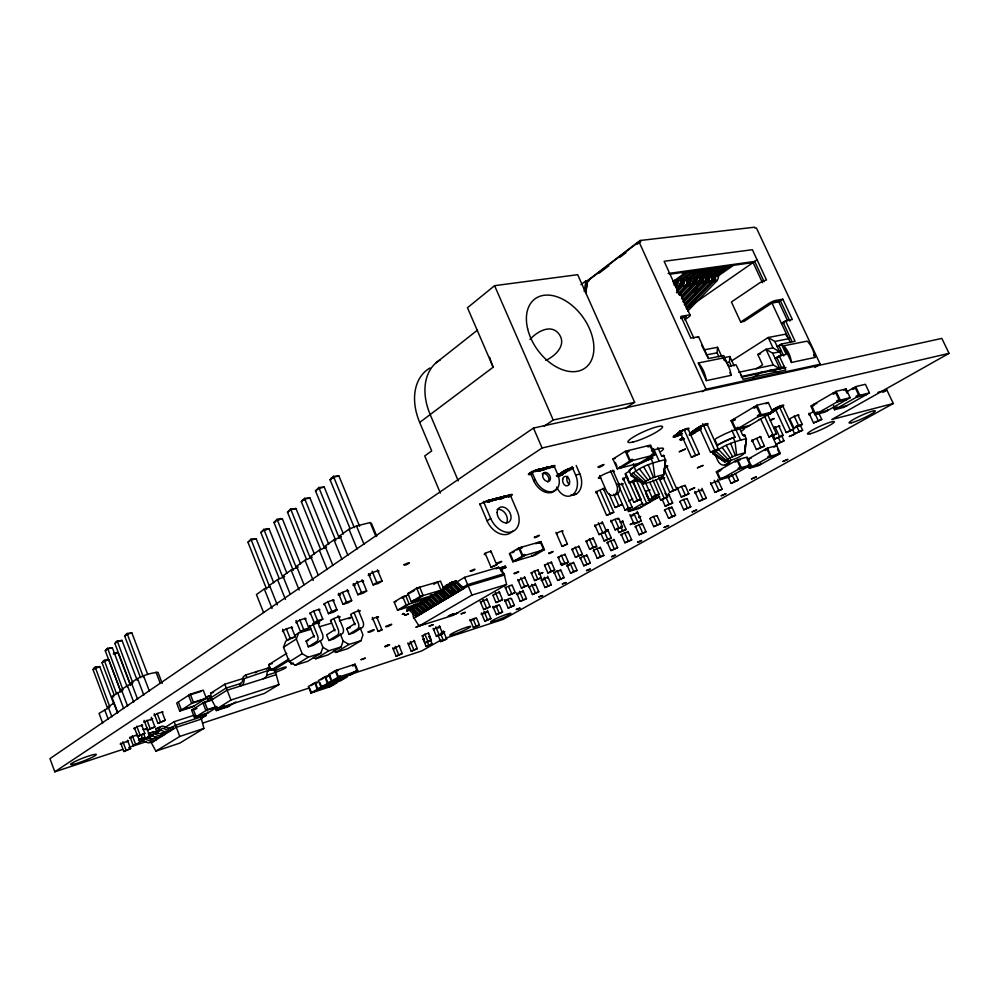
<?xml version="1.0" encoding="UTF-8"?>
<svg xmlns="http://www.w3.org/2000/svg" width="999" height="999" viewBox="0 0 999 999"><rect width="100%" height="100%" fill="white"/><g stroke="black" fill="none" stroke-linecap="round" stroke-linejoin="round"><path stroke-width="1.5" d="M491.046 567.245L496.715 564.772L491.046 567.245L485.064 553.096M657.092 515.834C656.068 515.022 647.439 519.093 650.287 519.018M731.293 366.096L729.445 362.063L729.857 356.531L723.9 357.692M718.905 356.855L717.057 352.809L717.519 347.29L704.42 349.812M674.55 435.614L674.5 436.163A6.019 0.924 -24.2 0 0 681.143 434.003M664.135 474.662L665.371 459.602C653.234 462.637 639.76 466.346 630.731 475.349L642.956 484.028C650.037 482.105 659.253 480.044 663.96 474.525L665.371 459.602L663.498 455.407L661.55 455.906L657.829 447.589M675.574 434.977L675.524 435.527A6.019 0.924 -24.2 0 0 682.18 433.366M744.705 450.699L745.279 444.78M744.917 453.034L746.241 438.711C734.527 441.508 722.127 445.529 713.086 453.721L724.725 461.938C731.655 460.152 739.859 457.992 744.829 452.872L746.241 438.711L744.43 434.74L742.682 435.189L739.497 428.221M677.035 433.903L676.972 434.44A6.031 0.937 -24.2 0 0 680.781 433.516M678.121 433.391L678.184 432.842A6.044 0.937 -24.2 0 1 685.052 429.145A6.044 0.937 -24.2 0 1 688.798 428.783L687.637 429.732M663.898 473.876L664.51 468.231M664.822 465.422L665.933 460.139M143.469 677.409L127.098 633.478L131.868 632.929L147.752 674.537M680.269 439.298L680.207 439.81A5.894 0.887 -24.2 0 0 683.928 438.886A5.894 0.887 -24.2 0 1 680.194 439.348L681.718 438.211M132.867 683.041L117.27 640.971L122.003 640.421L137.138 680.182M113.449 654.145L113.549 653.371L118.107 652.822L130.507 685.476M123.002 689.922L107.642 648.301L112.338 647.739L127.235 687.025M116.433 693.518L104.283 660.327L108.816 659.765L120.954 691.82M688.211 429.308L688.286 428.746A6.044 0.937 -24.2 0 0 684.465 429.67A6.044 0.937 -24.2 0 0 679.083 432.267L673.338 436.613A6.006 0.924 -24.2 0 0 675.774 436.688A6.006 0.924 -24.2 0 0 682.417 433.666M113.861 704.108L99.713 666.583L95.205 667.132L109.815 706.967M690.721 432.754L691.97 433.166M691.071 435.015L689.822 434.627M691.708 431.968L695.341 431.605L701.011 428.783M692.732 431.343L693.98 431.755M693.793 430.532L691.146 432.48M584.228 291.458L585.913 280.844L587.499 280.619L640.084 240.497L754.607 227.198L755.082 228.184L756.443 228.034L820.216 364.21L814.872 367.42M585.576 292.744L587.499 280.619M585.776 293.019L587.712 280.869L638.985 241.758L640.571 241.571L640.084 240.497M694.38 430.007L695.616 430.432L700.861 428.259L699.899 428.346M695.329 429.433L696.578 429.857M695.079 432.604L693.843 432.192L689.647 433.753M697.402 428.171L701.036 427.822M687.125 498.851C686.188 497.927 677.384 502.097 680.132 502.11M333.491 651.086L335.801 652.434L347.764 648.663L360.989 640.696L362.974 634.865L360.09 627.747M313.399 657.392L315.746 658.766L327.959 654.907L341.096 646.927L343.156 641.021L340.247 633.828M291.421 627.072L295.292 636.775L290.16 638.311L285.726 641.271L283.504 647.227L289.285 661.775L295.254 665.222L307.729 661.288L320.766 653.296L322.902 647.302L320.254 640.696M283.504 647.227L296.341 639.01L298.564 633.016L311.126 629.258M768.818 414.31L774.325 411.226M770.803 413.136L769.854 412.699M773.613 409.465L777.971 408.691M202.185 717.132L202.235 717.045A1.411 1.224 59 0 1 202.76 716.595L206.069 715.509L205.294 713.523M663.96 474.525C656.905 476.411 647.552 478.496 642.956 484.028M279.196 578.458L260.826 532.504L263.861 529.358L269.106 528.896L286.95 573.414M328.721 544.143L309.94 497.952L304.558 498.376L301.323 501.698L320.642 549.338M359.578 526.261L338.923 475.974L333.466 476.373L330.082 479.82L350.1 528.671M266.633 589.148L247.964 542.27L250.949 539.185L256.156 538.723L273.726 582.742M107.642 708.466L92.982 669.492L95.205 667.132M120.704 691.545L105.295 650.799L107.642 648.301M114.123 694.767L102.023 662.712L104.283 660.327M130.519 684.702L114.873 643.506L117.27 640.971M140.522 677.659L124.675 636.051L127.098 633.478M675.661 286.164L675.986 285.726A6.781 5.195 84.1 0 0 677.21 281.219M678.983 285.289L679.295 286.601L677.21 288.823M724.725 461.938C729.607 456.818 737.911 454.632 744.829 452.872M745.704 440.334L746.54 439.285M562.012 546.391L567.42 544.055L562.012 546.391L555.943 532.355M676.573 287.937L678.658 285.714M676.748 290.884L682.417 284.777A6.756 5.195 84.2 0 0 683.641 280.282M676.46 292.732L682.729 286.089A7.93 6.106 84.2 0 0 684.565 280.307M678.196 293.581L685.701 285.652A7.917 6.106 84.3 0 0 687.387 278.421M678.833 294.43L688.798 283.841A6.731 5.195 84.3 0 0 690.022 279.358M679.457 295.317L689.11 285.14A7.892 6.106 84.3 0 0 690.796 277.922M689.273 286.089L691.42 283.828M681.318 295.991L692.057 284.703A7.88 6.106 84.4 0 0 693.743 277.497M681.942 296.84L695.117 282.904A6.693 5.195 84.4 0 0 696.353 278.434L696.34 278.122M681.48 298.851L695.429 284.203A7.867 6.094 84.4 0 0 697.265 278.459M683.328 299.525L698.351 283.766A7.855 6.094 84.5 0 0 699.899 275.886M682.841 301.486L701.398 281.968A6.668 5.195 84.5 0 0 702.622 278.134M683.453 302.36L701.71 283.266A7.83 6.094 84.5 0 0 703.546 277.547M142.195 725.636L142.645 725.174L137.937 726.448L133.804 728.658L134.553 728.658M694.317 292.058L697.539 288.686M684.19 304.146L704.607 282.829A7.817 6.094 84.6 0 0 706.156 274.987M684.765 304.97L707.617 281.056A6.643 5.195 84.6 0 0 708.853 277.235M685.364 305.856L707.929 282.342A7.805 6.094 84.6 0 0 709.727 275.924M686.088 307.63L710.801 281.918A7.792 6.094 84.7 0 0 712.362 274.088L711.563 274.65M686.413 308.479L713.573 280.17A6.618 5.182 84.7 0 0 714.809 276.361M687.012 309.353L713.873 281.456A7.767 6.094 84.7 0 0 715.684 275.062M690.334 306.905L692.482 304.67M687.699 311.114L716.733 281.031A7.755 6.094 84.8 0 0 718.293 273.239L717.507 273.801M378.097 631.43L381.955 629.77L378.097 631.43L372.365 617.394M162.487 712.412L162.974 711.912L158.229 713.174L153.983 715.459L154.708 715.471M330.644 611.9L330.169 612.325L334.49 611.063M335.639 610.439L336.114 610.014L334.777 610.114M488.236 502.322L494.617 498.863M489.098 502.235L491.433 500.212L489.373 500.012A6.256 1.024 -23 0 0 482.33 502.884A6.256 1.024 -23 0 0 480.357 504.994M493.169 500.474L498.538 497.864M493.606 500.362L494.542 498.901L488.886 500.337A6.244 1.024 -23.1 0 0 483.491 502.959M496.54 499.612L501.91 497.002M496.99 499.5L497.914 498.026L496.178 498.276M497.702 499.313L498.139 499.2M499.2 498.938L500.137 497.452L497.34 497.977M500.049 499.3L502.272 497.402L500.262 497.202M502.035 498.214L502.984 496.74M501.198 499.001L507.567 495.566M503.171 497.914L504.133 496.453L497.539 498.089L491.783 501.036L493.369 499.2L488.074 501.785M504.32 497.627L505.269 496.141M505.369 497.352L506.343 495.891L503.558 496.391M506.518 497.052L507.48 495.591L505.769 495.829M538.973 471.403L541.033 468.918M541.071 470.254L542.207 468.631L539.298 469.105M540.147 471.128L546.865 467.47L545.629 469.13M542.232 469.967L543.369 468.344L536.513 470.005A6.469 1.099 -23.4 0 0 530.881 472.752A6.469 1.099 -23.4 0 0 529.795 474.388L531.53 474.163M544.467 469.418L545.616 467.794L535.489 471.628M543.531 470.292L544.642 469.38M546.778 468.856L548.089 467.107L546.216 467.42M547.852 468.593L549.013 466.958M549 468.306L550.162 466.683L542.295 468.593M625.536 408.266L634.64 402.322L577.684 274.675L494.58 285.677L467.47 307.742L493.181 367.195L419.692 422.44L431.705 450.924L424.725 455.956L440.347 493.069M557.417 475.761L558.616 474.35M570.691 469.842L570.978 469.767M436.113 362.774L477.46 330.107M490.659 552.135C493.344 549.425 480.594 555.044 485.189 554.495M580.968 284.615L585.913 280.844M599.063 273.202L608.828 265.759M619.817 257.392L625.923 252.735M636.912 244.355L640.571 241.571M300.562 563.985L282.38 518.831L277.098 519.293L273.988 522.489L293.256 570.454M314.46 554.183L295.979 508.528L290.659 508.966L287.487 512.212L306.493 559.315M343.394 533.953L324.238 487.1L318.831 487.512L315.522 490.896L335.776 540.596M105.295 650.799L107.53 649.088M114.873 643.506L117.17 641.758M124.675 636.051L127.01 634.265M247.964 542.27L250.974 539.984L256.156 538.723M260.826 532.504L263.898 530.157L269.106 528.896M265.272 530.082L267.332 528.521M278.471 520.054L280.582 518.456M529.982 339.498C536.8 331.631 551.61 323.014 559.403 334.628C566.72 345.242 554.957 356.318 545.841 360.352M92.982 669.492L99.713 666.583M102.023 662.712L104.183 661.088M105.931 660.526L107.38 659.44M115.185 653.596L116.658 652.497M425.174 623.626L415.859 627.322L421.041 624.65M399.612 646.515C401.548 644.48 389.785 649.762 394.48 648.713M692.12 434.577L693.668 432.967L692.344 433.104M701.123 428.771L689.959 433.878M562.574 531.593C565.546 528.933 553.284 534.215 557.305 533.866M414.647 641.658C415.909 639.51 402.959 646.353 411.313 643.194M682.367 273.801L684.839 272.028M672.876 281.668L686.5 271.89M673.426 283.004L689.51 271.466M674.412 284.265L692.981 270.979M428.421 633.728C430.532 631.643 418.706 636.912 423.276 635.938M674.924 285.602L677.409 283.828M681.118 281.169L695.978 270.554M692.769 273.763L696.478 271.104M679.607 284.203L699.425 270.08M423.638 638.748L422.952 639.235L424.388 639.048M678.858 286.413L683.816 282.892M686.288 281.119L702.384 269.655M697.889 273.738L701.598 271.091M687.225 282.392L705.806 269.181M429.433 636.875L430.132 636.388L428.696 636.575M685.214 285.477L691.408 281.081M693.88 279.32L708.753 268.768M702.959 273.714L706.668 271.079M692.319 282.33L712.125 268.294M691.52 284.528L696.478 281.031M700.187 278.396L715.047 267.882M699.312 279.82L701.785 278.072M707.979 273.701L711.688 271.079M698.588 281.406L718.406 267.42M486.875 600.112C489.448 597.739 476.985 603.221 481.481 602.422M117.72 712.524L111.701 696.603L122.328 690.409M132.23 683.441L127.41 685.526L121.428 689.747L127.647 706.193M162.213 683.353L157.979 672.327C148.601 673.126 138.836 676.773 131.344 682.754L137.662 699.362M269.842 586.588L264.298 588.985L256.431 594.53L263.561 612.499M298.226 566.995L291.121 570.067L282.854 575.899L284.553 576.598L277.547 579.645L269.48 585.327L277.272 604.907M312.237 557.13L305.045 560.252L296.553 566.233L304.033 584.827M326.611 547.015L319.318 550.174L310.614 556.318L318.381 575.511M376.71 536.126L371.528 523.563L370.167 522.552L356.493 525.986L349.001 529.233L339.847 535.701L341.358 536.638L333.966 539.847L325.037 546.141L332.929 565.559M697.764 283.604L702.722 280.107M705.207 278.359L721.303 267.008M712.936 273.689L716.658 271.066M706.056 279.62L724.637 266.546M499.238 592.994C501.91 590.571 489.323 596.091 493.793 595.342M703.97 282.68L708.928 279.196M711.4 277.46L727.509 266.146M712.012 278.746L730.581 265.709M709.902 281.793L714.859 278.334M717.332 276.598L733.441 265.309M511.838 585.751C514.61 583.266 501.885 588.823 506.331 588.111M601.698 523.851C605.456 520.704 591.058 526.848 595.516 526.51M524.687 578.359C527.572 575.811 514.71 581.418 519.13 580.756M108.829 707.692L99.038 713.386L102.685 723.089M537.787 570.829C540.784 568.219 527.772 573.863 532.167 573.239M694.305 303.321L757.08 259.79M551.148 563.136C554.258 560.464 541.108 566.158 545.466 565.584M564.772 555.307C568.006 552.559 554.707 558.291 559.04 557.767M617.707 519.243C621.528 516.108 607.267 522.177 611.588 521.878M769.267 414.21L773.538 411.101L772.389 411.201M775.049 408.616A5.719 0.812 -24.6 0 1 779.957 406.73A5.719 0.812 -24.6 0 1 780.868 407.205L781.905 406.593M680.719 318.519L686.226 316.745L681.056 317.62M578.683 547.302C582.042 544.492 568.581 550.274 572.889 549.8M475.811 618.518C478.121 616.42 466.583 621.503 470.791 620.666M592.869 539.135C596.366 536.251 582.754 542.082 587.012 541.658M684.652 319.817L688.448 317.207A6.144 1.324 -25.1 0 0 688.661 315.06L680.906 316.371L690.833 338.162L698.563 336.75L708.503 358.541L723.663 355.519L728.621 366.346L736.063 364.81L741.308 375.537M607.355 530.806L608.341 529.82L605.282 530.706M498.776 605.519C501.273 603.321 489.498 608.478 493.668 607.704M877.896 392.345L886.912 390.097L893.281 403.509L831.792 419.518L949.05 353.359L941.832 338.399L533.466 428.072L49.95 758.641L54.795 771.802L122.865 749.387M622.14 522.302L623.176 521.278L620.117 522.165M510.576 598.838C512.674 596.353 498.938 603.458 507.142 600.436M637.25 513.623C640.996 509.977 623.888 518.706 633.129 515.546M522.602 592.045C524.812 589.485 510.876 596.678 519.118 593.656M544.23 426.123L553.221 420.017L634.64 402.322M534.827 585.114C537.599 582.767 525.474 588.036 529.582 587.375M668.431 495.679L669.617 494.542L666.558 495.404M547.302 578.071C549.775 575.349 535.402 582.754 543.743 579.72M684.527 486.426C688.91 483.054 674.263 489.16 678.271 489.11M560.002 570.879C562.974 568.406 550.586 573.763 554.645 573.189M572.939 563.561C575.686 560.689 560.864 568.281 569.293 565.259M586.126 556.106C589.323 553.508 576.66 558.941 580.656 558.453M697.539 337.437L698.563 336.75M599.562 548.501C602.872 545.841 590.084 551.311 594.043 550.861M613.274 540.746C616.695 538.024 603.771 543.531 607.692 543.144M627.247 532.829C630.794 530.044 617.719 535.601 621.615 535.252M54.795 771.802L542.095 447.989L949.05 353.359M641.495 524.775C645.179 521.915 631.942 527.509 635.801 527.222M670.866 508.154C674.824 505.157 661.288 510.839 665.059 510.651M679.894 294.68A6.131 1.399 -25.2 0 0 678.808 293.481L664.123 261.288L752.372 249.713L766.52 280.032A5.844 1.236 -25.7 0 0 759.04 283.291L731.43 301.998L740.671 322.015L768.506 303.621A5.857 1.161 -25.5 0 1 776.011 300.362L782.841 299.213L792.344 319.53L785.539 320.779L781.455 323.414L784.178 322.914M701.46 490.846C705.706 487.699 691.845 493.456 695.516 493.406M790.396 342.595L771.952 303.034L778.783 301.873L782.841 299.213M717.232 481.918C721.628 478.696 707.604 484.503 711.226 484.503M190.297 694.193L176.661 703.084L179.72 711.063L192.557 706.955L206.331 698.164L203.222 690.147L190.297 694.193L193.419 702.272L179.72 711.063M530.144 472.427L533.728 480.744L535.289 479.732A16.121 11.214 57.3 0 0 552.797 491.558A16.121 11.214 57.3 0 0 557.629 474.138L554.07 465.934M134.403 727.734L137.7 736.438L144.818 733.378L141.508 724.662M144.068 720.366L147.715 729.982L154.907 726.897L151.249 717.27M154.258 713.686L157.954 723.401L165.222 720.267L162.05 711.937M294.705 635.489L298.564 633.016M295.991 620.454L300.474 631.668L303.708 629.595L308.866 628.059L304.932 618.244M310.289 612.862L314.285 622.789L317.595 620.654L322.777 619.118L318.781 609.203M324.388 603.633L328.434 613.673L331.83 611.488L337.038 609.964L332.979 599.924M338.486 593.331L342.957 604.333L346.441 602.097L351.673 600.574L347.19 589.572M353.309 583.616L357.842 594.742L361.426 592.444L366.683 590.933L362.125 579.807M368.519 573.651L373.127 584.914L376.798 582.554L382.08 581.043L377.46 569.78M144.818 733.378L137.7 736.438M154.907 726.897L147.715 729.982M165.222 720.267L157.954 723.401M295.292 636.775L287.013 640.334L282.592 629.245M308.866 628.059L305.619 630.132L300.474 631.668M322.777 619.118L319.455 621.253L314.285 622.789M337.038 609.964L333.641 612.15L328.434 613.673M351.673 600.574L348.176 602.809L342.957 604.333M366.683 590.933L363.099 593.231L357.842 594.742M382.08 581.043L378.409 583.404L373.127 584.914M268.469 670.529L272.827 669.168L275.637 672.464L278.921 684.577L264.323 693.443L216.683 708.915L211.688 699.924L210.627 693.306L224.812 684.228L243.731 678.296M138.499 740.097L143.319 737.712M147.777 736.688L153.858 733.89A1.424 1.274 58.1 0 1 154.595 733.928L158.029 735.364A6.369 5.682 57.9 0 0 161.338 735.539L164.835 734.402L164.061 732.379L160.876 733.416A4.196 3.734 57.9 0 1 158.279 733.278L155.257 732.005A3.621 3.234 58.1 0 0 153.009 731.88L148.314 733.815L150.562 733.091M155.657 729.12L161.726 726.31A3.646 3.247 58.1 0 1 163.986 726.448L167.033 727.734A4.233 3.759 57.8 0 0 169.655 727.884L172.839 726.835L173.626 728.883L170.117 730.019A6.431 5.707 57.8 0 1 166.783 729.832L163.337 728.383A1.449 1.286 58.1 0 0 162.587 728.346L156.443 731.168L155.657 729.12L157.929 728.383M731.655 360.864L768.181 337.512L785.414 334.19L788.598 338.748L790.246 337.712M211.463 697.976L207.417 699.263L206.593 697.115L208.491 695.903A3.846 2.01 73.2 0 1 209.915 696.003M120.704 743.156L123.839 751.498L130.644 748.576L127.497 740.234M130.095 737.075L133.267 745.491L140.147 742.532L136.963 734.115M141.284 735.114L142.894 739.36L149.838 736.375L146.616 727.871M147.677 737.886L149.675 738.723A4.158 3.721 57.9 0 0 152.273 738.848L155.432 737.811L156.194 739.822L152.722 740.958A6.319 5.657 57.9 0 1 149.425 740.796L146.016 739.385A1.411 1.274 58.1 0 0 145.28 739.347L139.261 742.107L142.695 740.983A1.411 1.274 58.1 0 1 143.444 741.021L146.841 742.419A6.294 5.644 57.9 0 0 150.125 742.594L153.596 741.458M479.795 503.696L487.075 520.816L490.709 518.493A18.706 13.449 57.7 0 0 511.263 531.992A18.706 13.449 57.7 0 0 517.282 511.426L510.089 494.617M207.417 699.263L209.365 698.026A1.523 0.799 73.2 0 1 209.84 698.064L212.225 699.537M245.854 674.974L243.831 676.261A3.921 2.123 73.3 0 0 242.982 677.809L242.495 680.831A4.545 2.46 73.3 0 1 241.508 682.642L239.61 683.84L240.472 686.013L242.545 684.702A6.906 3.734 73.3 0 0 243.793 682.404L244.368 678.995A1.548 0.837 73.3 0 1 244.655 678.471L269.68 669.967L268.818 667.794L245.854 674.974L246.716 677.16M130.644 748.576L123.839 751.498M140.147 742.532L133.267 745.491M149.838 736.375L142.894 739.36M210.851 697.752L225.986 688.136L240.584 683.528M216.708 707.417L206.468 713.786L194.505 717.682L191.608 710.189L204.62 701.935L212.65 699.362M153.072 735.064L150.437 736.738L150.562 739.472M155.707 733.391L160.976 730.057M164.922 727.547L174.138 721.703L194.043 715.247M211.688 699.924L226.848 690.334L276.473 674.6M756.043 368.943L762.599 364.86L757.791 354.47L765.983 349.288L772.989 347.889L779.645 351.81L781.305 350.786M257.405 671.365L255.369 672.652A3.896 2.135 73.2 0 0 255.17 672.802M286.75 653.296L268.731 664.685L270.904 670.217L275.724 668.706L288.661 660.639M312.737 623.513L317.682 635.913A5.045 2.922 73.5 0 1 317.108 641.283L308.379 646.778L306.094 641.071L314.435 635.801M702.06 391.708L706.006 389.21L820.216 364.21M154.133 738.636L156.781 736.962M161.413 734.04L165.971 731.168M171.216 727.859L175.162 725.374L200.911 716.982L203.921 728.408L179.758 743.131L155.906 751.136L151.386 742.844L175.949 727.422L201.698 718.993M777.247 346.628L781.368 344.031L795.117 341.296L785.539 320.779M266.783 669.08L268.818 667.794M348.826 618.843L351.448 617.195L339.41 620.791M551.298 492.519L552.872 491.533M269.68 669.967L267.595 671.278A1.536 0.849 73.2 0 0 267.307 671.79L266.708 675.162A6.831 3.759 73.3 0 1 265.447 677.447L263.349 678.771M194.505 717.682L207.555 709.527L216.92 706.493M335.04 629.557L326.636 634.815L328.908 640.459L337.699 634.977A4.983 2.935 73.5 0 0 338.299 629.645L333.853 618.556M288.986 658.915L270.904 670.217L268.731 664.685L272.34 663.561M612.924 459.028L625.299 451.311L650.611 445.067L654.957 454.795L642.494 462.375L617.257 468.843L612.924 459.028L615.059 458.504M775.099 358.454L779.245 355.869L786.201 354.42L781.368 344.031M289.285 661.775L302.222 653.721L308.229 657.23L320.766 653.296M626.036 452.06L628.508 450.524L628.995 451.61L626.598 452.21L629.994 459.902L632.404 459.29L632.891 460.389L620.454 468.032L619.967 466.933M200.949 718.693L206.069 715.509M216.683 708.915L230.981 700.037L278.921 684.577M354.046 612.562L358.479 623.526A4.933 2.947 73.5 0 1 357.854 628.796L349.001 634.278L346.74 628.696L355.194 623.451M752.534 377.797L761.588 372.177M215.359 708.116L216.321 710.589L224.126 705.744M397.54 610.214L406.168 604.957L429.895 597.814L421.203 603.059L397.54 610.214L394.18 602.022L402.772 596.703L408.741 594.942M407.879 593.556L416.683 588.111L440.497 581.118L443.931 589.335L435.052 594.692L411.301 601.835L407.879 593.556L410.889 592.657M402.085 598.089L405.769 595.816L409.178 604.058L400.537 609.315M412.15 591.883L414.66 590.334M417.17 588.786L419.692 587.225L423.139 595.554L414.31 600.936L413.923 600.012M295.254 665.222L308.229 657.23M155.906 751.136L179.783 736.438L203.921 728.408M235.889 701.935L228.034 706.78L216.321 710.589M617.257 468.843L629.682 461.201L654.957 454.795M779.944 368.893L772.689 353.234L765.983 349.288L773.238 364.96L779.944 368.893L784.115 366.333M433.766 584.303L437.562 581.98L440.996 590.209L432.117 595.579L431.73 594.667M315.746 658.766L328.821 650.774L341.096 646.927M411.301 601.835L420.129 596.453L443.931 589.335M639.385 463.174L651.835 455.594L651.36 454.508L653.696 453.908L650.312 446.341L647.976 446.915L647.489 445.841M630.219 470.654L625.062 473.788L629.108 482.929L639.348 480.194M413.024 606.306L408.566 608.116L409.091 609.415L414.398 607.342L420.616 613.686L422.427 613.136L414.498 605.856M413.436 605.169L411.9 606.106L412.425 607.404L417.744 605.319L423.976 611.688L425.786 611.126L417.844 603.833L413.436 605.169L413.973 606.468L412.425 607.404M447.327 585.551L442.744 587.412L447.177 586.101M452.347 582.979L460.464 590.509L458.641 591.058L452.26 584.49L446.828 586.613L446.266 585.277L450.861 583.416M449.812 583.129L455.906 580.819L464.036 588.386L460.564 589.909L454.183 583.341L450.374 584.465L449.812 583.129L452.772 582.255M335.801 652.434L348.976 644.467L360.989 640.696M454.258 581.818L455.906 580.819M406.543 610.963L411.064 609.353L417.27 615.684L419.081 615.122L418.544 613.836L415.834 615.109M409.091 609.415L414.398 607.342M415.247 604.07L415.784 605.369L421.116 603.296L427.36 609.677L429.17 609.115L421.203 601.798M419.942 602.859L419.155 603.334L424.5 601.248L430.756 607.654L432.567 607.092L424.587 599.75M426.748 598.751L425.961 599.225L431.318 597.127L437.612 603.571L439.423 603.021L431.406 595.629M434.765 595.054L429.395 597.152L434.765 595.054L441.071 601.523L442.882 600.961L434.852 593.543M437.112 592.482L437.912 591.995M448.726 586.625L443.306 588.748L448.726 586.625L455.082 593.169L456.905 592.619L448.801 585.114M446.828 586.613L452.26 584.49M450.374 584.465L455.819 582.342L462.212 588.935M407.03 611.038L411.064 609.353M415.784 605.369L421.116 603.296M422.552 601.286L427.897 599.188L434.178 605.619L435.989 605.069L435.452 603.758L432.679 605.069L435.452 603.758M434.103 594.692L438.224 592.969L444.543 599.45L446.366 598.901L438.311 591.458M437.574 592.594L441.708 590.859L448.039 597.365L449.862 596.815L441.795 589.36M441.058 590.484L445.204 588.748L451.548 595.279L453.371 594.73L446.341 588.324M454.183 583.341L455.819 582.342M429.907 598.264L412.562 608.728L413.311 616.957L419.093 626.061L453.271 615.284L506.58 584.452L504.095 573.663L498.651 567.27L464.597 577.335L439.248 592.632M518.768 547.989L509.365 553.633L512.837 561.775L534.952 555.244L544.418 549.675L540.946 541.595L518.768 547.989L522.265 556.181L512.837 561.775M731.043 420.754L756.942 405.207L768.256 402.522L772.602 411.95L746.603 427.285L735.314 430.119L731.043 420.754L735.289 419.717M512.175 552.822L514.522 551.411M516.87 549.999L521.578 547.177L521.965 548.089L519.867 548.688L522.577 555.057L524.675 554.445L525.074 555.357L515.634 560.951L515.247 560.039M629.108 482.929L636.863 478.271M632.055 482.13L637.237 479.033M766.058 403.821L768.256 402.522M535.851 543.793L538.211 542.395L538.598 543.281L540.659 542.694L543.356 548.975L532.217 556.056L531.83 555.157M418.544 613.836L417.008 614.747L417.545 616.033L415.734 616.595L409.54 610.277M420.342 612.762L421.89 611.838M423.701 610.764L425.249 609.84M428.633 607.817L427.072 608.753L427.609 610.052L425.799 610.601L419.555 604.233M430.457 606.73L432.03 605.794M438.886 601.71L437.3 602.659L437.837 603.97L436.026 604.52L429.745 598.089M442.345 599.65L439.56 600.961M461.825 588.036L467.495 584.665L504.095 573.663M538.598 543.006L540.946 541.595M415.734 616.595L417.27 615.684M412.862 608.266L419.068 614.61L420.616 613.686M416.196 606.256L422.427 612.612L423.976 611.688M425.799 610.601L427.36 609.677M422.927 602.197L429.183 608.591L430.756 607.654M426.323 600.137L432.592 606.555L434.178 605.619M436.026 604.52L437.612 603.571M433.179 596.016L439.473 602.472L441.071 601.523M436.625 593.93L442.932 600.411L444.543 599.45M440.097 591.833L446.428 598.326L448.039 597.365M443.581 589.722L449.925 596.241L451.548 595.279M447.102 587.612L453.459 594.143L455.082 593.169M450.624 585.476L456.993 592.032L458.641 591.058M496.028 568.831L498.651 567.27M413.848 618.231L468.044 586.001L504.645 574.974M505.344 566.171L499.488 568.406L505.344 566.171L505.894 567.469L501.835 569.168M735.314 430.119L761.313 414.71L772.602 411.95M679.52 430.744L691.433 457.255L699.288 453.871L687.974 428.758M699.288 453.871L691.433 457.255M313.137 691.52L313.424 692.245L319.78 688.548L319.48 687.824L317.62 688.436L315.572 683.316L317.432 682.704L317.145 681.967L314.648 682.779L308.329 686.513L310.939 693.069L330.644 686.525L337.025 682.829L317.282 689.372L310.939 693.069M330.007 675.099L324.8 676.798L318.356 680.594L321.004 687.212L340.771 680.669L347.277 676.91L327.46 683.453L321.004 687.212M335.202 670.666L328.646 674.525L331.331 681.193L351.173 674.65L357.792 670.829L355.107 664.198L335.202 670.666L337.899 677.372L331.331 681.193M310.814 685.701L313.349 684.203M320.854 679.782L323.426 678.259M331.156 673.713L337.712 669.842L338.012 670.591L336.139 671.203L338.224 676.41L340.11 675.799L340.409 676.535L333.828 680.369L333.529 679.632M615.097 507.517L622.377 504.383L615.097 507.517L608.99 493.581M710.539 452.26L718.293 448.926L710.539 452.26L699.337 427.472M628.771 501.123L632.654 498.838M596.066 491.258L606.618 515.359L613.761 512.287L603.184 488.186M419.093 626.061L472.003 595.067L506.58 584.452M613.761 512.287L606.618 515.359M352.472 665.746L355.107 664.198M623.051 478.059L633.741 502.297L640.933 499.2L632.742 480.669M640.933 499.2L633.741 502.297M617.469 493.244L625.024 510.152L632.08 507.105L621.578 483.291M632.08 507.105L625.024 510.152M645.716 483.116L651.96 497.19L659.078 494.13L652.809 480.044M627.31 508.803L628.508 511.513L642.757 503.246M659.078 494.13L651.96 497.19M836.101 391.346L810.813 406.019L814.859 414.697L824.799 412.175L850.149 397.702L846.041 388.948L836.101 391.346L840.234 400.149L850.149 397.702M632.604 481.518L643.006 505.057L649.999 502.047L641.408 482.667M843.905 390.184L846.041 388.948M662.325 475.512L669.767 492.207L676.798 489.185L666.233 465.522M676.798 489.185L669.767 492.207M847.115 391.571L855.718 386.613L865.384 384.29L869.455 392.907L844.155 407.267L834.49 409.715L833.341 407.267M594.792 524.875L599.025 534.577L606.455 531.381L602.222 521.678M760.526 418.631L768.968 437L776.423 433.791L767.332 413.998M658.079 494.393L660.601 500.062L667.507 497.09L658.666 477.222M606.455 531.381L599.025 534.577M776.423 433.791L768.968 437M814.859 414.697L840.234 400.149M610.901 520.242L615.109 529.857L622.477 526.685L618.856 518.456M716.345 471.878L737.674 459.665L747.215 457.08L750.823 464.972L729.42 477.06L719.892 479.732L716.345 471.878L720.429 470.754M751.947 439.835L756.38 449.538L764.472 446.053L760.027 436.338M764.535 416.258L774.949 438.911L783.141 435.389L778.621 425.574M775.249 408.766L786.201 432.505L793.581 429.32L782.617 405.594M789.635 418.656L793.968 428.034L802.259 424.45L797.926 415.084M392.707 647.864L396.116 656.206L402.272 653.558L398.863 645.217M622.477 526.685L615.109 529.857M764.472 446.053L756.38 449.538M783.141 435.389L774.949 438.911M793.581 429.32L786.201 432.505M802.259 424.45L793.968 428.034M402.272 653.558L396.116 656.206M422.24 635.676L425.199 642.832L431.381 640.172L428.421 633.029M433.129 628.383L436.451 636.425L442.694 633.741L439.36 625.699M480.144 601.248L483.641 609.565L490.122 606.768L486.625 598.451M493.044 595.529L496.003 602.522L502.547 599.712L499.001 591.321M505.007 586.888L508.603 595.354L515.222 592.507L512.225 585.451M517.807 579.495L521.441 588.036L528.134 585.164L524.487 576.623M531.106 572.539L534.54 580.581L541.296 577.672L537.862 569.63M544.43 564.86L547.902 572.976L554.732 570.042L551.248 561.925M558.004 557.017L561.538 565.209L568.431 562.25L564.897 554.058M571.865 549.025L575.449 557.292L582.417 554.295L578.833 546.028M586.013 540.871L589.635 549.213L596.69 546.178L593.056 537.837M601.061 533.941L604.133 540.958L611.251 537.899L607.567 529.482M617.057 528.284L618.918 532.542L626.123 529.445L622.389 520.941M629.894 514.547L634.028 523.938L641.308 520.816L637.162 511.413M662.187 499.338L665.222 506.181L672.677 502.984L668.406 493.406M677.022 487.337L681.343 497.015L688.873 493.768L685.152 485.477M748.838 459.777L748.438 458.916L767.419 448.114L776.722 445.616L780.331 453.471L758.628 465.646L749.325 468.244L748.139 465.646M834.49 409.715L859.814 395.304L869.455 392.907M407.817 642.981L411.213 651.248L417.32 648.626L413.923 640.359M431.381 640.172L425.199 642.832M442.694 633.741L436.451 636.425M490.122 606.768L483.641 609.565M502.547 599.712L496.003 602.522M515.222 592.507L508.603 595.354M528.134 585.164L521.441 588.036M541.296 577.672L534.54 580.581M554.732 570.042L547.902 572.976M568.431 562.25L561.538 565.209M582.417 554.295L575.449 557.292M596.69 546.178L589.635 549.213M611.251 537.899L604.133 540.958M626.123 529.445L618.918 532.542M641.308 520.816L634.028 523.938M672.677 502.984L665.222 506.181M688.873 493.768L681.343 497.015M771.615 434.715L776.011 444.293L784.003 440.846L781.48 435.377M792.644 429.595L794.567 433.741L802.647 430.257L800.087 424.737M809.003 413.161L813.548 422.952L821.74 419.418L818.481 412.437M417.32 648.626L411.213 651.248M784.003 440.846L776.011 444.293M802.647 430.257L794.567 433.741M821.74 419.418L813.548 422.952M773.988 447.165L776.722 445.616M719.892 479.732L741.295 467.619L750.823 464.972M423.239 639.56L426.061 646.39L432.117 643.781L429.295 636.95M432.117 643.781L426.061 646.39M441.233 639.922L421.74 650.923L347.752 675.299M437.862 634.827L440.659 641.595L446.678 639.023L443.306 630.893M882.841 392.395L886.912 390.097M749.325 468.244L771.041 456.019L780.331 453.471M446.678 639.023L440.659 641.595M470.005 619.43L473.401 627.547L479.433 624.962L476.598 618.194M481.356 612.986L484.79 621.178L490.884 618.568L487.437 610.377M492.907 606.43L496.391 614.685L502.522 612.05L499.625 605.169M504.67 599.762L508.191 608.079L514.385 605.419L511.451 598.476M516.645 592.956L520.204 601.348L526.461 598.663L522.889 590.272M528.833 586.038L532.442 594.505L538.761 591.783L535.152 583.329M541.258 578.983L544.917 587.524L551.298 584.777L547.639 576.248M554.133 572.302L557.617 580.407L564.06 577.647L560.576 569.542M567.032 564.984L570.566 573.164L577.06 570.367L573.538 562.2M580.182 557.529L583.753 565.784L590.322 562.961L586.75 554.707M593.581 549.937L597.202 558.254L603.833 555.407L600.212 547.077M607.242 542.182L610.913 550.574L617.619 547.702L613.948 539.298M621.178 534.278L624.887 542.757L631.668 539.835L627.946 531.368M635.389 526.223L639.148 534.765L645.991 531.83L642.232 523.276M650.099 518.481L653.696 526.623L660.614 523.651L657.005 515.509M664.897 510.089L668.543 518.319L675.536 515.309L671.877 507.092M679.994 501.535L683.691 509.84L690.759 506.793L687.05 498.501M694.78 491.408L699.163 501.173L706.293 498.114L701.91 488.336M710.501 482.48L714.947 492.345L722.165 489.235L717.707 479.37M728.021 476.573L731.068 483.316L738.361 480.182L735.314 473.439M479.433 624.962L473.401 627.547M490.884 618.568L484.79 621.178M502.522 612.05L496.391 614.685M514.385 605.419L508.191 608.079M526.461 598.663L520.204 601.348M538.761 591.783L532.442 594.505M551.298 584.777L544.917 587.524M564.06 577.647L557.617 580.407M577.06 570.367L570.566 573.164M590.322 562.961L583.753 565.784M603.833 555.407L597.202 558.254M617.619 547.702L610.913 550.574M631.668 539.835L624.887 542.757M645.991 531.83L639.148 534.765M660.614 523.651L653.696 526.623M675.536 515.309L668.543 518.319M690.759 506.793L683.691 509.84M706.293 498.114L699.163 501.173M722.165 489.235L714.947 492.345M738.361 480.182L731.068 483.316M536.663 471.341L543.618 468.206M537.837 471.053L540.534 469.53M540.084 470.492L545.691 467.757L551.311 466.383A6.431 1.086 -23.5 0 1 550.149 468.019M543.481 469.655L552.996 465.759A6.419 1.074 -23.5 0 1 553.521 467.195M546.728 468.219L550.249 466.645M486.9 502.085L492.295 499.463M490.309 501.211L495.691 498.601M893.281 403.509L503.109 619.392L445.492 638.224M494.318 500.187L504.62 496.128M495.479 499.887L500.849 497.277M495.117 500.187L496.765 498.326L490.047 500.037A6.244 1.024 -23.1 0 0 487.075 501.323M498.851 499.025L504.208 496.416M501.061 498.451L510.252 494.68A6.181 0.999 -23.2 0 1 508.578 497.24M561.5 472.515L563.985 471.153A6.206 0.999 -23.5 0 1 571.178 468.818M556.73 475.561L564.035 471.728L569.418 470.517M556.381 475.836L566.67 471.915L562.137 472.939M680.057 432.03L677.547 433.903L681.368 432.992M674.8 435.514L680.881 432.417M150.699 719.917L152.697 718.618L143.781 722.127L144.53 722.14M695.866 428.921L698.363 427.584A5.969 0.912 -24.3 0 1 703.596 425.586M695.279 429.445L697.777 428.109A5.957 0.899 -24.3 0 1 700.599 426.885M693.181 430.881L699.537 427.697M692.207 431.668L700.324 428.309M682.192 437.924L682.829 437.587L680.744 438.986A5.894 0.887 -24.2 0 0 684.39 438.598M681.643 438.286L682.654 437.712M701.173 428.459L693.706 431.081L698.963 429.071M695.104 432.767L689.36 434.915M145.792 729.607L147.265 728.82M136.176 735.813L137.625 735.039M126.748 741.895L128.584 740.709L120.13 744.055L122.527 743.568M376.823 618.006C383.604 614.26 367.857 620.067 373.189 619.43M771.64 410.477L776.086 408.004A5.732 0.812 -24.6 0 1 782.155 406.019M780.956 407.255L781.88 406.768M777.097 409.503L770.803 412.624M770.291 413.598L767.707 415.097L770.067 413.161L768.905 413.261M403.721 613.361L402.222 614.273L404.52 613.723M664.635 477.709L659.864 479.557L663.398 477.472M386.451 645.729L385.339 646.553M638.948 517.669L640.709 516.483L638.923 516.995M634.24 522.927L630.094 524.562L634.215 522.465M538.873 574.013L542.944 572.552L539.11 574.338M561.975 563.249L560.414 564.148L562.237 563.736M438.174 628.021C445.329 624.275 429.52 630.157 434.49 629.482M442.52 632.916L444.692 631.68L441.583 632.492M485.689 612.837C493.106 608.591 474.587 616.67 483.841 613.623M544.53 468.044L538.911 470.779L539.947 469.168L538.211 469.38A6.469 1.099 -23.4 0 0 529.807 473.014A6.469 1.099 -23.4 0 0 530.444 474.425L532.242 473.938M559.19 474.213L566.583 471.64M557.217 475.462L562.799 473.339M557.355 475.586L564.585 473.014M562.562 474.475L559.09 475.686M677.297 434.178L680.157 432.942M695.666 429.545L700.886 427.547M699.175 429.77L689.847 433.429L700.361 426.361A5.982 0.912 -24.3 0 1 705.594 424.363A5.982 0.912 -24.3 0 1 706.805 424.8M771.94 410.764L776.086 409.602L768.868 414.21M776.011 409.765L771.877 410.926L778.071 408.429M773.251 411.276L776.885 409.553M768.206 414.26L770.866 413.111M758.466 419.73L759.228 419.405M770.766 419.63L774.275 418.469L770.291 420.816M387.612 645.229L384.702 646.628L386.089 646.353M386.763 646.091L389.672 644.692L388.286 644.967M388.361 645.454L385.651 646.503M495.392 607.092L497.252 606.281M472.49 620.054L474.325 619.268M734.989 437.162L732.891 437.912A17.22 2.36 -24.2 0 0 717.394 445.292L716.695 445.467A18.332 2.51 -24.2 0 1 733.204 437.612L734.989 437.162L731.805 430.157M143.132 729.62L147.003 728.371M387.175 645.366L388.723 644.817M153.084 738.973L150.974 739.672A4.146 3.721 57.9 0 1 150.562 739.784M162.188 736.063L158.704 737.2A6.356 5.669 57.9 0 1 155.394 737.025L152.073 735.639A1.424 1.274 58.1 0 0 151.224 735.564L148.888 736.325M128.784 747.439L146.528 741.583M202.76 723.064L309.29 687.961M346.366 676.373L338.324 681.48L338.037 680.744M771.69 411.039L775.049 410.214L770.017 412.612M774.213 410.714L772.002 411.438M139.785 739.272L142.033 738.536M139.623 739.722L141.87 738.985M160.614 733.903L162.737 733.204M170.929 730.569L167.432 731.705A6.419 5.694 57.8 0 1 164.098 731.53L160.664 730.082A1.436 1.286 58.1 0 0 159.915 730.044L156.443 731.168M337.899 677.372L357.792 670.829M558.279 475.399L562.637 474.687M562.699 474.213L557.767 475.861L560.551 475.574M557.405 476.66L560.027 475.811M690.921 433.966L698.576 430.656L700.149 429.033L698.825 429.158M493.456 499.163L498.401 497.714M168.307 728.733L170.429 728.034M562.949 473.239L565.571 472.39M216.596 707.092L205.906 710.551L202.972 702.971L212.337 699.987M156.993 728.271L160.389 727.172M195.879 708.316L193.219 709.165L196.116 716.683L208.092 712.786L207.767 711.95M191.608 710.189L196.94 708.478M194.256 705.868L181.418 709.977L178.346 701.985M206.593 697.115L209.291 696.266M193.419 702.272L206.331 698.164M266.87 675.224L275.637 672.464M210.627 693.306L213.524 692.394M270.866 669.342L273.014 668.668M201.486 691.271L188.574 695.316L191.683 703.383L204.595 699.275L204.246 698.388M289.785 660.451L291.146 663.86L293.506 663.124M419.068 614.61L420.879 614.048M429.183 608.591L430.994 608.029M308.204 646.828L313.274 645.279L322.015 639.772A5.032 2.922 73.5 0 0 322.602 634.415L318.206 623.438M328.746 640.509L333.691 638.985L342.495 633.503A4.97 2.935 73.5 0 0 343.107 628.196L338.074 615.696M348.838 634.328L353.683 632.829L362.55 627.36A4.92 2.96 73.5 0 0 363.186 622.09L358.179 609.74M422.427 612.612L424.238 612.062M442.932 600.411L444.755 599.85L444.205 598.538M439.473 602.472L441.283 601.91M432.592 606.555L434.415 606.006L433.866 604.707M453.459 594.143L455.269 593.593L454.72 592.27M413.973 606.468L417.744 605.319M449.925 596.241L451.748 595.691L451.198 594.368M306.094 641.071L308.541 640.334M346.74 628.696L350.262 627.622M446.428 598.326L448.239 597.777L447.689 596.465M424.125 600.337L427.897 599.188M460.564 589.909L462.387 589.36M420.716 602.385L424.5 601.248M456.993 592.032L458.816 591.483M434.44 594.105L438.224 592.969M427.535 598.264L431.318 597.127M394.18 602.022L396.166 601.423M442.669 589.51L445.204 588.748M319.205 626.835L331.506 623.164M439.173 591.62L441.708 590.859M446.266 585.277L450.711 583.965M505.894 567.469L502.297 568.531L502.322 572.677M522.265 556.181L544.418 549.675M93.794 668.194L96.866 667.32M643.006 505.057L646.503 504.058M660.601 500.062L667.507 497.09L664.934 493.294M628.508 511.513L638.935 508.541L659.74 496.528L649.288 499.463L645.641 491.221L650.124 489.985M102.847 661.4L108.816 659.765M114.61 653.808L118.107 652.822M106.144 649.437L112.338 647.739M648.151 500.561L657.105 498.039L656.705 497.14M115.734 642.132L122.003 640.421M131.918 737.499L129.52 737.974L137.338 734.615M721.703 469.63L718.98 470.379L719.367 471.253L717.394 472.377L720.154 478.484L732.067 475.561L731.668 474.7M125.537 634.677L131.868 632.929M740.434 459.727L734.977 461.213L735.376 462.087L737.399 460.939L740.209 467.12L738.186 468.269L738.586 469.155L748.114 466.508L747.714 465.634M748.438 458.916L751.098 458.191M767.332 448.963L764.672 449.675L765.072 450.549L767.132 449.388L769.942 455.532L767.894 456.693L768.293 457.567L777.584 455.007L777.185 454.133M599.662 475.586L606.268 490.634A8.079 5.882 75 0 0 614.622 494.867A8.079 5.882 75 0 0 616.533 484.44L618.831 483.828L612.774 470.067M572.202 495.079L576.411 493.956M630.731 475.349L631.393 475.836L629.545 471.665A19.193 2.81 -23.9 0 1 633.94 466.783A19.193 2.81 -23.9 0 1 651.011 458.603L652.996 458.091L650.736 458.903A18.032 2.635 -23.9 0 0 644.23 461.638M847.277 405.494L837.612 407.942L837.162 406.993L834.814 408.329L833.578 405.656M556.693 487.012A15.435 10.952 75.7 0 0 572.265 495.029A15.435 10.952 75.7 0 0 575.674 475.074L579.895 474.001L576.173 465.484M749.812 425.399L738.511 428.221L738.036 427.185L735.639 428.608L732.317 421.316L734.702 419.88L734.228 418.843M846.94 399.525L837.025 401.998L836.563 401.024L838.973 399.637L835.763 392.782L833.353 394.18L832.904 393.206L835.738 392.52M816.782 403.509L813.935 404.208L814.385 405.169L812.037 406.531L815.184 413.286L817.532 411.938L817.981 412.912L827.921 410.389L827.484 409.428M855.281 387.787L852.522 388.461L852.971 389.423L855.369 388.049L858.553 394.792L856.143 396.166L856.605 397.127L866.245 394.73L865.796 393.768M282.38 518.831L277.148 520.079L273.988 522.489L274.862 522.277M295.979 508.528L290.721 509.752L287.487 512.212L288.361 512.012M309.94 497.952L304.645 499.163L301.323 501.698L302.21 501.486M302.347 500.062L304.695 499.512M316.408 490.696L315.522 490.896L318.931 488.311L324.238 487.1M330.969 479.62L330.082 479.82L333.579 477.16L338.923 475.974M331.131 478.146L333.504 477.622M741.308 377.247L785.988 367.595M741.483 376.523L784.515 367.245M731.106 375.337A26.523 20.767 79.3 0 0 723.151 357.992L698.326 362.974A26.961 20.792 79.1 0 1 706.355 380.619L731.106 375.337L729.882 372.677M814.859 357.467A25.062 20.604 80 0 0 807.204 341.121L783.728 345.829L791.458 362.462L814.859 357.467L813.586 354.745M738.736 372.29L773.238 364.96M779.545 356.843L776.76 357.417L781.605 367.869M726.473 362.674L729.445 362.063M772.689 353.234L779.645 351.81M757.791 354.47L760.601 353.896M781.942 344.98L778.895 345.592L783.716 355.969M706.443 354.895L717.057 352.809M772.989 347.889L768.181 337.512L774.837 341.458L788.598 338.748M740.671 322.015L744.118 321.391L773.576 301.973L780.406 300.811L789.884 321.104M675.811 285.964L676.311 287.05L679.295 286.601A7.942 6.106 84.2 0 0 680.819 278.634M685.701 285.652L682.729 286.089L682.242 285.015M509.115 494.98L510.814 494.73A6.194 0.999 -23.2 0 1 509.84 496.203M668.156 273.514L754.682 261.451L764.11 281.668M669.617 274.25L753.084 262.562L762.499 282.754M587.712 280.869L589.298 280.644M560.077 475.062L558.291 474.8L562.075 472.365L569.268 470.029M559.915 475.162L561.588 475.137M564.41 473.126L561.163 472.964M563.498 473.701L560.177 473.576L564.972 470.529A6.206 1.011 -23.5 0 1 570.566 468.394A6.206 1.011 -23.5 0 1 572.327 468.693M531.83 473.988L530.968 474.1A6.469 1.099 -23.4 0 1 530.731 473.576M551.835 466.046L553.533 465.834A6.419 1.074 -23.5 0 1 552.372 467.482M545.054 467.707L546.765 467.495M689.273 434.99L690.596 434.852M689.597 434.103L692.17 433.878L690.546 435.414L696.665 431.143L695.341 431.281M678.121 433.391L679.507 433.254M697.602 429.22L696.278 429.358L698.9 427.072A5.982 0.912 -24.3 0 1 706.643 423.726A5.982 0.912 -24.3 0 1 706.343 425.262M779.108 407.817L771.827 410.439L775.149 408.391A5.732 0.812 -24.6 0 1 781.518 405.507A5.732 0.812 -24.6 0 1 783.428 405.694M661.55 455.906L662.462 455.906M742.682 435.189L743.431 435.214M111.701 696.603L113.824 696.728M769.892 370.267L779.02 372.065M322.902 647.302L328.821 650.774M343.156 641.021L348.976 644.467M713.086 453.721L724.612 461.788M713.835 452.697L725.087 461.188M631.268 474.338L643.119 483.291M632.979 472.864L644.18 482.417M715.684 451.248L726.223 460.314M645.866 481.318L635.751 471.041L633.416 463.836M417.37 614.198L411.163 607.867L406.768 609.203L407.305 610.501M427.984 597.702L434.265 604.12M441.233 591.408L445.454 595.741M451.411 590.446L453.534 592.632M727.946 459.253L718.506 449.463L707.067 424.138M639.41 468.968L648.089 480.082M722.127 447.465L730.144 458.054M499.075 497.727L498.601 498.826L508.616 495.292A6.194 1.011 -23.1 0 1 507.654 496.765M643.681 466.82L650.674 478.796M726.273 445.392L732.667 456.818M701.648 345.354L708.503 358.541M855.718 386.613L859.814 395.304M845.703 390.384L846.977 393.107M778.783 301.873L787.624 320.804M783.079 322.365L792.045 341.571M814.197 411.95L818.106 420.367M774.837 341.458L781.455 355.706M779.245 355.869L785.813 369.992L743.044 379.308L741.058 374.987M794.18 416.021L798.526 425.424M796.44 425.674L799.013 431.218M779.257 406.406L790.234 430.194M716.246 279.982L716.733 281.031L713.873 281.456L713.398 280.394M710.314 280.856L710.801 281.918L707.929 282.342L707.442 281.281M768.818 412.849L769.305 413.898L758.016 416.67L757.529 415.609L760.002 414.148L756.605 406.755L754.145 408.229L753.658 407.18M774.874 426.523L779.407 436.363M778.458 437.712L780.356 441.82M704.108 281.78L704.607 282.829L701.71 283.266L701.223 282.205M777.559 449.313L779.245 452.984M756.942 405.207L761.313 414.71M729.857 356.531L734.165 365.909M694.942 283.129L695.429 284.203L698.351 283.766L698.039 282.467A6.681 5.195 84.5 0 0 698.338 282.005M767.419 448.114L771.041 456.019M691.558 283.629L692.057 284.703L689.11 285.14L688.623 284.066M723.151 357.992L724.375 360.651M717.519 347.29L721.802 356.643M756.905 438.711L760.726 447.053M760.913 463.286L761.3 464.148L751.997 466.733L751.61 465.859L749.6 466.995L748.488 464.572M680.331 293.706L690.172 315.247M735.614 429.058L740.671 440.147M684.602 317.857L693.843 338.137M746.94 458.341L749.188 463.249M733.204 437.612L735.027 441.62L736.613 455.082M698.326 362.974L706.355 380.619M638.985 241.758L706.006 389.21M737.674 459.665L741.295 467.619M731.867 474.4L734.927 481.156M714.859 439.697L717.394 445.292M702.722 423.651L714.585 449.887M715.321 455.132L717.856 460.726A7.517 5.869 75 0 0 723.863 465.159A7.517 5.869 75 0 0 728.82 460.452M712.287 451.61L713.473 454.245M714.26 480.344L718.718 490.222M684.153 429.682L695.491 454.857M698.463 489.31L702.859 499.113M681.48 486.501L685.202 494.817M683.603 499.488L687.312 507.804M664.01 469.218L673.338 490.147M653.583 448.676L659.165 461.201M651.011 458.603L652.896 462.837L654.82 476.973M665.946 497.177L669.005 504.033M655.868 479.57L664.098 498.064M668.431 508.091L672.09 516.333M649.899 482.417L655.531 495.117M645.953 493.793L648.226 498.926M625.299 451.311L629.682 461.201M653.571 516.508L657.18 524.675M636.063 479.445L646.503 503.034M641.108 506.156L641.508 507.055L631.068 510.027L630.669 509.128L628.746 510.239L627.634 507.704M626.261 474.6L628.134 478.871M626.96 476.76L637.312 500.212M615.322 462.462L617.007 466.283M634.09 513.811L637.649 521.878M638.786 524.288L642.569 532.854M618.606 485.651L628.508 508.116M610.464 470.666L616.533 484.44M613.761 494.243L618.668 505.419M624.512 532.392L628.234 540.884M620.591 526.261L622.464 530.531M615.097 519.53L618.718 527.784M600.137 490.584L610.102 513.324M610.514 540.334L614.185 548.738M604.52 531.955L607.592 538.985M598.389 522.777L602.634 532.504M494.58 285.677L553.221 420.017M571.952 466.558L575.674 475.074M596.79 548.114L600.411 556.455M472.003 595.067L464.597 577.335M589.398 538.911L593.031 547.277M533.466 428.072L542.095 447.989M583.329 555.756L586.9 564.01M575.187 547.115L578.771 555.394M561.962 531.418L567.42 544.055M531.693 471.403L535.289 479.732M570.117 563.236L573.651 571.428M561.263 555.144L564.797 563.361M557.155 570.591L560.651 578.708M547.614 563.011L551.098 571.153M544.23 577.297L547.889 585.851M534.228 570.729L537.674 578.796M531.755 584.378L535.364 592.869M520.866 577.734L524.512 586.288M510.452 554.333L513.149 560.664M483.454 501.423L490.709 518.493M230.981 700.037L224.812 684.228M179.783 736.438L174.138 721.703M519.505 591.333L523.076 599.75M501.748 568.306L502.297 569.592M508.616 586.563L511.613 593.631M490.759 550.724L496.715 564.772M458.279 480.906L430.182 414.548A56.069 39.461 53.9 0 1 440.347 359.79M508.066 599.55L511.001 606.505M495.404 592.432L498.951 600.836M496.241 606.243L499.15 613.136M483.029 599.575L486.538 607.916M484.065 611.45L487.512 619.655M473.239 619.28L476.073 626.061M451.461 582.142L452.023 583.478M447.902 584.29L448.464 585.626M444.368 586.425L444.93 587.762M430.432 594.88L430.981 596.191M426.585 597.789L426.96 598.701L418.281 603.933L417.907 603.034M440.447 633.354L443.269 640.134M435.814 626.835L439.148 634.889M416.683 588.111L420.129 596.453M424.875 634.165L427.834 641.333M427.522 642.182L428.646 644.917M410.102 607.192L410.626 608.491M402.772 596.703L406.168 604.957M370.167 522.552L375.949 536.588M410.389 641.495L413.786 649.787M356.493 525.986L364.036 544.38M354.258 527.597L333.466 476.373M372.165 571.253L376.798 582.554M349.001 529.233L357.118 549.038M395.267 646.378L398.688 654.732M376.81 617.207L381.955 629.77M339.847 535.701L347.864 555.357M339.26 538.149L318.831 487.512M356.868 581.281L361.426 592.444M333.966 539.847L341.945 559.403M324.65 548.426L304.558 498.376M342.52 592.444L346.441 602.097M350.886 614.56L355.045 624.8M648.289 464.722L653.458 477.534M319.318 550.174L327.16 569.505M310.389 558.416L290.659 508.966M327.759 601.423L331.83 611.488M352.647 664.997L352.934 665.734L354.795 665.134L356.868 670.292L348.713 675.461L348.414 674.725M330.706 620.566L334.877 630.918M305.045 560.252L313.174 580.419M296.491 568.181L277.098 519.293M313.586 610.701L317.595 620.654M291.121 570.067L299.126 589.997M334.29 682.916L334.59 683.641L328.209 687.337L327.909 686.613M309.615 625.524L314.285 637.175M329.57 675.062L331.131 678.958M327.297 675.986L327.597 676.723L325.711 677.334L327.784 682.504L329.658 681.88L329.957 682.629L323.501 686.388L323.201 685.651M324.8 676.798L327.46 683.453M282.854 575.899L290.209 594.28M282.929 577.672L263.861 529.358M299.762 619.755L303.708 629.595M319.792 682.417L321.328 686.263M277.547 579.645L285.427 599.35M314.648 682.779L317.282 689.372M296.341 639.01L302.222 653.721M269.705 586.975L250.949 539.185M286.288 628.583L290.16 638.311M309.752 688.311L311.276 692.132M264.298 588.985L272.053 608.466M275.362 667.782L275.724 668.706M229.345 704.944L229.67 705.769L217.944 709.577L217.62 708.753M204.62 701.935L207.555 709.527M155.994 672.102L160.24 683.179M143.544 675.811L149.388 691.121M157.218 713.473L160.402 721.827M158.329 727.422L159.103 729.47M137.475 678.433L143.831 695.142M730.681 443.394L735.326 455.606M146.978 720.179L150.112 728.446M149.625 732.979L150.399 735.027M127.41 685.526L133.691 702.072M143.581 733.628L145.205 737.886M136.738 726.198L140.047 734.927M141.071 738.448L141.833 740.471M117.57 692.469L123.626 708.491M132.343 735.614L135.527 744.055M117.545 712.924L113.836 703.084L108.192 707.005L111.876 716.795M122.902 741.733L126.049 750.087M104.57 709.527L108.242 719.292M565.434 472.639L562.325 472.814L563.486 471.253A6.219 1.011 -23.6 0 1 570.329 468.106A6.219 1.011 -23.6 0 1 573.326 468.056M291.084 663.011L291.146 663.86M501.148 567.42L501.173 571.553M534.615 471.053A6.469 1.099 -23.4 0 1 537.699 469.717M533.241 472.177A6.456 1.099 -23.4 0 1 538.873 469.43M651.51 450.849A19.793 2.972 -23.9 0 1 660.926 451.486M715.584 438.823A18.894 2.66 -24.3 0 1 738.461 428.683A18.894 2.66 -24.3 0 1 741.62 431.118M774.088 409.19A5.719 0.812 -24.6 0 1 779.008 407.292M699.325 426.998A5.969 0.912 -24.3 0 1 702.16 425.774M704.557 425A5.969 0.912 -24.3 0 1 705.881 424.875M702.996 426.111A5.957 0.899 -24.3 0 1 704.32 425.986M683.029 438.761A5.894 0.887 -24.2 0 1 681.755 438.374M678.508 432.792A6.031 0.937 -24.2 0 1 686.325 429.408M679.832 434.09A6.031 0.924 -24.2 0 1 676.023 435.027L679.557 432.542A6.019 0.924 -24.2 0 1 682.417 431.306M678.521 433.179A6.019 0.924 -24.2 0 1 681.38 431.943M275.499 670.591A7.83 0.912 -22 0 1 286.276 667.195A7.83 0.912 -22 0 1 275.274 672.389M283.092 631.505A5.395 0.737 -21.9 0 1 284.365 629.994A5.395 0.737 -21.9 0 1 290.821 627.484A5.395 0.737 -21.9 0 1 291.758 628.134M296.491 622.739A5.457 0.762 -22 0 1 297.827 621.178A5.457 0.762 -22 0 1 304.345 618.656A5.457 0.762 -22 0 1 305.244 619.343M310.227 613.761A5.519 0.787 -22 0 1 311.638 612.15A5.519 0.787 -22 0 1 318.219 609.59A5.519 0.787 -22 0 1 319.068 610.327M324.3 604.557A5.582 0.799 -22.1 0 1 325.786 602.884A5.582 0.799 -22.1 0 1 332.43 600.312A5.582 0.799 -22.1 0 1 333.241 601.098M340.534 594.742A5.644 0.824 -22.2 0 1 339.048 594.105A5.644 0.824 -22.2 0 1 346.303 590.971A5.644 0.824 -22.2 0 1 347.764 591.62M355.344 585.064A5.707 0.849 -22.3 0 1 353.908 584.365A5.707 0.849 -22.3 0 1 361.263 581.193A5.707 0.849 -22.3 0 1 362.674 581.905M370.542 575.137A5.782 0.874 -22.3 0 1 369.168 574.388A5.782 0.874 -22.3 0 1 376.623 571.166A5.782 0.874 -22.3 0 1 377.972 571.928M809.814 414.635A5.32 0.699 -24.6 0 1 809.065 414.21A5.32 0.699 -24.6 0 1 812.849 412.038M790.246 419.58A5.382 0.712 -24.5 0 1 790.296 418.544A5.382 0.712 -24.5 0 1 796.515 415.596A5.382 0.712 -24.5 0 1 798.613 415.621M774.163 428.022A5.307 0.699 -24.4 0 1 778.721 426.248A5.307 0.699 -24.4 0 1 779.57 426.635M752.859 441.221A5.232 0.687 -24.3 0 1 752.759 440.297A5.232 0.687 -24.3 0 1 758.79 437.45A5.232 0.687 -24.3 0 1 760.976 437.387M772.477 436.101A5.17 0.662 -24.4 0 1 771.44 436.226M351.273 614.697A5.107 0.674 -22.3 0 1 352.734 613.199A5.107 0.674 -22.3 0 1 358.803 610.826A5.107 0.674 -22.3 0 1 359.428 611.513M331.019 620.729A5.17 0.687 -22.2 0 1 332.417 619.243A5.17 0.687 -22.2 0 1 338.574 616.833A5.17 0.687 -22.2 0 1 339.298 617.494M310.414 626.86A5.232 0.699 -22.1 0 1 311.75 625.386A5.232 0.699 -22.1 0 1 317.994 622.951A5.232 0.699 -22.1 0 1 318.806 623.588M597.14 492.557A4.933 0.699 -23.6 0 1 596.94 491.57A4.933 0.699 -23.6 0 1 603.346 488.798A4.933 0.699 -23.6 0 1 603.533 489.81M624.075 479.383A4.983 0.712 -23.8 0 1 622.827 479.17A4.983 0.712 -23.8 0 1 626.011 477.235M619.755 484.565A4.883 0.687 -23.7 0 1 622.976 483.703A4.883 0.687 -23.7 0 1 621.89 484.902M632.317 482.629A4.833 0.674 -23.8 0 1 637.737 479.77M664.535 466.72A4.87 0.674 -23.9 0 1 667.657 465.896A4.87 0.674 -23.9 0 1 666.445 467.132M600.874 478.022A8.666 1.299 -23.7 0 1 599.675 476.723A8.666 1.299 -23.7 0 1 609.49 472.003A8.666 1.299 -23.7 0 1 614.035 471.703M680.644 434.465A6.006 0.924 -24.2 0 1 674.05 436.076M200.462 715.933A3.559 3.109 59 0 1 201.573 714.784M151.698 732.717A3.609 3.234 58.1 0 1 153.759 732.766M493.181 367.195A58.854 39.461 54.2 0 1 489.66 357.267M556.006 489.123A16.096 11.214 57.3 0 1 544.817 491.995A16.096 11.214 57.3 0 1 533.728 480.744M542.22 473.826A4.933 3.434 57.3 0 1 547.777 475.936A4.933 3.434 57.3 0 1 547.727 482.017M579.895 474.001A15.397 10.952 75.7 0 1 580.394 489.098A15.397 10.952 75.7 0 1 570.841 495.017M569.567 484.415A4.845 3.447 75.7 0 1 567.719 476.261M419.692 422.44A55.594 39.436 53.9 0 1 430.007 367.957M512.599 531.081A18.644 13.449 57.7 0 1 487.075 520.816M497.127 509.453A8.579 6.181 57.7 0 1 505.469 513.661A8.579 6.181 57.7 0 1 506.381 523.176M618.831 483.828A8.067 5.882 75 0 1 619.055 491.72A8.067 5.882 75 0 1 613.898 494.805M730.818 459.915A7.505 5.869 75 0 1 725.062 464.572M783.728 345.829A25.462 20.654 79.8 0 1 791.458 362.462M674.512 280.282A7.98 6.106 84.1 0 1 674.125 285.264M678.084 280.507A7.967 6.106 84.1 0 1 676.311 287.05M679.919 283.204A6.768 5.195 84.2 0 1 679.745 283.766M698.988 280.407A6.681 5.195 84.5 0 1 698.813 280.969M692.919 280.157A6.718 5.195 84.4 0 1 692.819 280.756M711.725 276.81A6.631 5.182 84.7 0 1 711.675 277.41M705.057 280.045A6.656 5.195 84.6 0 1 704.844 280.582M744.43 434.74A18.332 2.51 -24.2 0 1 743.905 436.388M663.498 455.407A19.193 2.81 -23.9 0 1 664.06 455.956M630.444 469.742A18.032 2.635 -23.9 0 1 642.082 462.649M453.446 613.848L448.389 616.021L453.446 613.848M664.148 527.435L668.543 525.549L664.148 527.435M679.357 451.698L685.326 449.113L679.357 451.698M689.61 489.985L694.617 487.824L689.61 489.985M697.489 467.794L702.909 465.459L697.489 467.794M692.157 511.875L696.628 509.952L692.157 511.875M721.253 495.729L725.811 493.768L721.253 495.729M751.498 478.933L756.156 476.923L751.498 478.933M789.385 436.463L794.642 434.19L789.385 436.463M782.966 461.463L787.724 459.415L782.966 461.463M404.62 615.359L408.466 613.91L404.62 615.359M403.996 564.672C405.144 566.77 415.634 559.278 403.996 564.672M368.156 631.93C369.692 633.516 381.106 626.148 368.156 631.93M385.726 626.485C387.075 628.109 398.589 620.741 385.726 626.485M598.339 466.72C596.316 470.217 612.037 460.364 598.339 466.72M470.292 570.978C470.654 572.764 480.669 566.246 470.292 570.978M361.126 659.652L365.222 658.166L361.126 659.652M497.115 563.111C497.215 564.947 507.405 558.416 497.115 563.111M534.477 537.212C533.079 539.635 546.403 531.868 534.477 537.212M429.195 626.111L433.304 624.637L429.195 626.111M453.608 614.51L457.704 613.036L453.608 614.51M514.248 573.364C512.912 575.324 524.975 568.718 514.248 573.364M461.226 613.823L465.259 612.375L461.226 613.823M548.813 553.196C547.577 555.207 559.265 548.501 548.813 553.196M516.346 609.452L519.917 608.154L516.346 609.452M538.961 596.89L542.557 595.579L538.961 596.89M562.362 583.903L565.996 582.579L562.362 583.903M586.6 570.441C585.189 571.977 595.891 566.371 586.6 570.441M611.713 556.493C610.102 558.179 621.191 552.322 611.713 556.493M637.749 542.045C635.926 543.868 647.389 537.774 637.749 542.045M851.635 422.727A14.398 1.673 -24.6 0 0 874.2 412.2A14.398 1.673 -24.6 0 0 860.688 415.734A14.398 1.673 -24.6 0 0 851.635 422.727M494.355 621.241A10.977 1.049 -22.9 0 0 510.801 613.673A10.977 1.049 -22.9 0 0 497.352 618.031A10.977 1.049 -22.9 0 0 494.355 621.241M73.027 764.372A13.761 1.474 -21.2 0 0 95.167 755.619A13.761 1.474 -21.2 0 0 82.293 758.328A13.761 1.474 -21.2 0 0 73.027 764.372M632.854 442.058A18.906 3.072 -24.1 0 0 661.9 428.059A18.906 3.072 -24.1 0 0 640.896 432.979A18.906 3.072 -24.1 0 0 632.854 442.058M810.301 433.741A14.76 1.786 -24.5 0 0 833.366 422.952A14.76 1.786 -24.5 0 0 819.03 426.698A14.76 1.786 -24.5 0 0 810.301 433.741M453.783 634.465A11.239 1.099 -22.8 0 0 470.479 626.773A11.239 1.099 -22.8 0 0 456.368 631.343A11.239 1.099 -22.8 0 0 453.783 634.465M527.672 328.946A42.707 27.972 54.2 0 0 584.365 368.544A42.707 27.972 54.2 0 0 568.419 302.66A42.707 27.972 54.2 0 0 527.672 328.946M542.594 475.437A4.933 3.434 57.3 0 0 548.476 481.393A4.933 3.434 57.3 0 0 548.526 473.938A4.933 3.434 57.3 0 0 542.594 475.437M562.662 479.283A4.858 3.447 75.7 0 0 567.195 485.814A4.858 3.447 75.7 0 0 568.518 478.134A4.858 3.447 75.7 0 0 562.662 479.283M497.115 512.475A8.604 6.181 57.7 0 0 507.442 522.752A8.604 6.181 57.7 0 0 507.692 509.602A8.604 6.181 57.7 0 0 497.115 512.475"/></g></svg>
